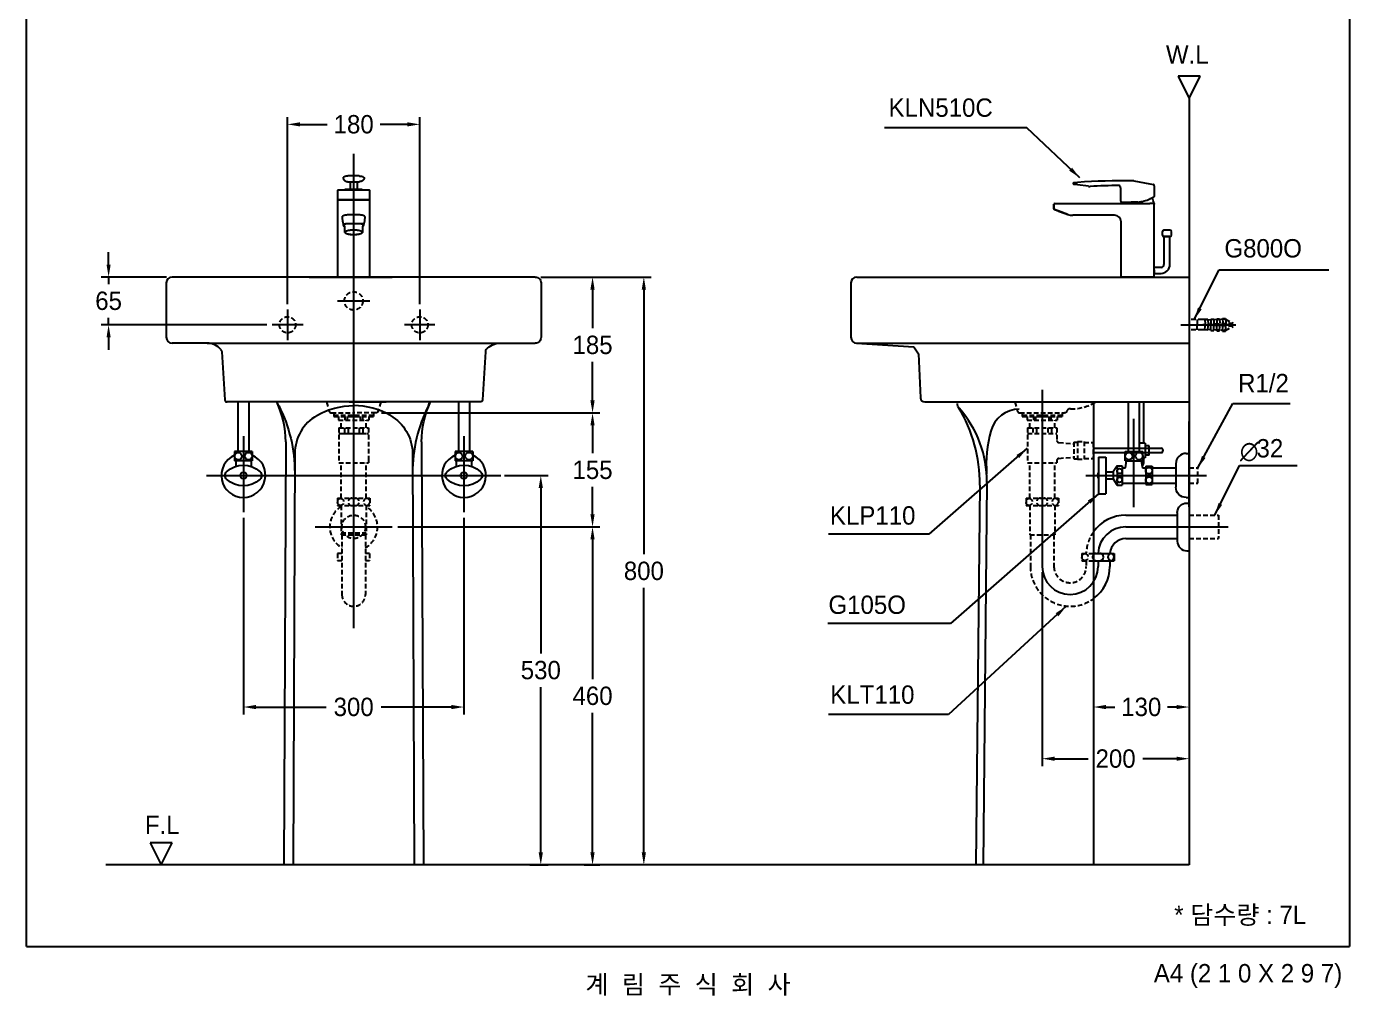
# Model space of a CAD drawing. Header units: millimetres. Extents: x 0 to 5737, y -67 to 2530.
# Drawn here: x 1937 to 3737, y -67 to 1252 of the extents above; entities that cross this region are included whole.
import ezdxf
from ezdxf.enums import TextEntityAlignment as Align
from ezdxf.lldxf.tags import DXFTag

# ---------------------------------------------------------------- set-up
doc = ezdxf.new("R2010")
doc.units = ezdxf.units.MM
doc.linetypes.add('DASHED2', pattern=[9.525, 6.35, -3.175])
for name, color, linetype in [('TEXT', 7, 'Continuous'), ('내부선 및 부속', 4, 'Continuous'), ('도각라인', 7, 'Continuous'), ('외형선', 3, 'Continuous'), ('점선', 6, 'DASHED2'), ('중심선', 1, 'DASHED'), ('치수선', 7, 'Continuous')]:
    doc.layers.add(name, color=color, linetype=linetype)
doc.styles.add('____', font='')
doc.styles.add('타이틀', font='H2GTRM.TTF', dxfattribs={"height": 25})
doc.styles.get('____').set_extended_font_data('굴림')
tags = doc.linetypes.add('DASHDOT', pattern=[70, 31, -13, 13, -13]).pattern_tags.tags
tags[10:11] = [DXFTag(74, 4), DXFTag(75, 0), DXFTag(340, '0'), DXFTag(46, 0.0), DXFTag(50, 0.0), DXFTag(44, 0.0), DXFTag(45, 0.0)]
tags[8:9] = [DXFTag(74, 4), DXFTag(75, 0), DXFTag(340, '0'), DXFTag(46, 0.0), DXFTag(50, 0.0), DXFTag(44, 0.0), DXFTag(45, 0.0)]
tags[6:7] = [DXFTag(74, 4), DXFTag(75, 0), DXFTag(340, '0'), DXFTag(46, 0.0), DXFTag(50, 0.0), DXFTag(44, 0.0), DXFTag(45, 0.0)]
tags[4:5] = [DXFTag(74, 4), DXFTag(75, 0), DXFTag(340, '0'), DXFTag(46, 0.0), DXFTag(50, 0.0), DXFTag(44, 0.0), DXFTag(45, 0.0)]
tags = doc.linetypes.add('DASHED', pattern=[25.72, 12.86, -12.86]).pattern_tags.tags
tags[6:7] = [DXFTag(74, 4), DXFTag(75, 0), DXFTag(340, '0'), DXFTag(46, 0.0), DXFTag(50, 0.0), DXFTag(44, 0.0), DXFTag(45, 0.0)]
tags[4:5] = [DXFTag(74, 4), DXFTag(75, 0), DXFTag(340, '0'), DXFTag(46, 0.0), DXFTag(50, 0.0), DXFTag(44, 0.0), DXFTag(45, 0.0)]
doc.dimstyles.new('MSADIM', dxfattribs={"dimtxt": 33, "dimasz": 17, "dimexe": 10, "dimexo": 7.5, "dimgap": 10, "dimtad": 0, "dimtih": 1, "dimtoh": 1, "dimdec": 0, "dimzin": 1, "dimdsep": 46, "dimtxsty": '____', "dimcen": 11.25, "dimadec": 0, "dimazin": 0, "dimtfac": 1, "dimtdec": 0, "dimtix": 1, "dimtmove": 0, "dimatfit": 3, "dimfxl": 0, "dimtolj": 1, "dimtzin": 1, "dimarcsym": 0})

# ---------------------------------------------------------------- blocks, each defined once
blk = doc.blocks.new('*D21')
at = {"layer": '치수선', "color": 0, "linetype": 'Continuous', "lineweight": -2}
for p, q in [((2292.5, 874), (2292.5, 1128.5)), ((2309.5, 1118.5), (2346.5, 1118.5)), ((2455.5, 1118.5), (2418.4, 1118.5)), ((2472.5, 874), (2472.5, 1128.5))]:
    blk.add_line(p, q, dxfattribs=at)
at = {"layer": '치수선', "color": 0, "linetype": 'Continuous'}
for points in [[(2309.5, 1121.4), (2309.5, 1115.7), (2292.5, 1118.5)], [(2455.5, 1121.4), (2455.5, 1115.7), (2472.5, 1118.5)]]:
    blk.add_solid(points, dxfattribs=at)
at = {"layer": '치수선', "color": 0, "linetype": 'Continuous', "insert": (2382.5, 1118.5), "char_height": 25, "attachment_point": 5, "style": '____'}
blk.add_mtext('\\A1;180', dxfattribs=at)
blk = doc.blocks.new('*D22')
at = {"layer": '치수선', "color": 0, "linetype": 'Continuous', "lineweight": -2}
for p, q in [((2049.1, 927.8), (2049.1, 944.8)), ((2128, 910.8), (2039.1, 910.8)), ((2049.1, 910.8), (2049.1, 901.1)), ((2049.1, 845.8), (2049.1, 855.4)), ((2264.3, 845.8), (2039.1, 845.8)), ((2049.1, 828.8), (2049.1, 811.8))]:
    blk.add_line(p, q, dxfattribs=at)
at = {"layer": '치수선', "color": 0, "linetype": 'Continuous'}
for points in [[(2046.3, 927.8), (2051.9, 927.8), (2049.1, 910.8)], [(2046.3, 828.8), (2051.9, 828.8), (2049.1, 845.8)]]:
    blk.add_solid(points, dxfattribs=at)
at = {"layer": '치수선', "color": 0, "linetype": 'Continuous', "insert": (2049.1, 878.3), "char_height": 25, "attachment_point": 5, "style": '____'}
blk.add_mtext('\\A1;65', dxfattribs=at)
blk = doc.blocks.new('*D23')
at = {"layer": '치수선', "color": 0, "linetype": 'Continuous', "lineweight": -2}
for p, q in [((2637, 910.8), (2717.5, 910.8)), ((2707.5, 893.8), (2707.5, 841.1)), ((2707.5, 742.8), (2707.5, 795.4)), ((2420.2, 725.8), (2717.5, 725.8))]:
    blk.add_line(p, q, dxfattribs=at)
at = {"layer": '치수선', "color": 0, "linetype": 'Continuous'}
for points in [[(2704.6, 893.8), (2710.3, 893.8), (2707.5, 910.8)], [(2704.6, 742.8), (2710.3, 742.8), (2707.5, 725.8)]]:
    blk.add_solid(points, dxfattribs=at)
at = {"layer": '치수선', "color": 0, "linetype": 'Continuous', "insert": (2707.5, 818.3), "char_height": 25, "attachment_point": 5, "style": '____'}
blk.add_mtext('\\A1;185', dxfattribs=at)
blk = doc.blocks.new('*D24')
at = {"layer": '치수선', "color": 0, "linetype": 'Continuous', "lineweight": -2}
for p, q in [((2420.2, 725.8), (2717.5, 725.8)), ((2707.5, 708.8), (2707.5, 671.1)), ((2707.5, 587.8), (2707.5, 625.4)), ((2442.5, 570.8), (2717.5, 570.8))]:
    blk.add_line(p, q, dxfattribs=at)
at = {"layer": '치수선', "color": 0, "linetype": 'Continuous'}
for points in [[(2704.6, 708.8), (2710.3, 708.8), (2707.5, 725.8)], [(2704.6, 587.8), (2710.3, 587.8), (2707.5, 570.8)]]:
    blk.add_solid(points, dxfattribs=at)
at = {"layer": '치수선', "color": 0, "linetype": 'Continuous', "insert": (2707.5, 648.3), "char_height": 25, "attachment_point": 5, "style": '____'}
blk.add_mtext('\\A1;155', dxfattribs=at)
blk = doc.blocks.new('*D25')
at = {"layer": '치수선', "color": 0, "linetype": 'Continuous', "lineweight": -2}
for p, q in [((2442.5, 570.8), (2717.5, 570.8)), ((2707.5, 553.8), (2707.5, 363.6)), ((2707.5, 127.8), (2707.5, 317.9)), ((2696.1, 110.8), (2717.5, 110.8))]:
    blk.add_line(p, q, dxfattribs=at)
at = {"layer": '치수선', "color": 0, "linetype": 'Continuous'}
for points in [[(2704.6, 553.8), (2710.3, 553.8), (2707.5, 570.8)], [(2704.6, 127.8), (2710.3, 127.8), (2707.5, 110.8)]]:
    blk.add_solid(points, dxfattribs=at)
at = {"layer": '치수선', "color": 0, "linetype": 'Continuous', "insert": (2707.5, 340.8), "char_height": 25, "attachment_point": 5, "style": '____'}
blk.add_mtext('\\A1;460', dxfattribs=at)
blk = doc.blocks.new('*D26')
at = {"layer": '치수선', "color": 0, "linetype": 'Continuous', "lineweight": -2}
for p, q in [((2587.7, 640.8), (2647.1, 640.8)), ((2637.1, 623.8), (2637.1, 398.6)), ((2637.1, 127.8), (2637.1, 352.9)), ((2622.3, 110.8), (2647.1, 110.8))]:
    blk.add_line(p, q, dxfattribs=at)
at = {"layer": '치수선', "color": 0, "linetype": 'Continuous'}
for points in [[(2634.2, 623.8), (2639.9, 623.8), (2637.1, 640.8)], [(2634.2, 127.8), (2639.9, 127.8), (2637.1, 110.8)]]:
    blk.add_solid(points, dxfattribs=at)
at = {"layer": '치수선', "color": 0, "linetype": 'Continuous', "insert": (2637.1, 375.8), "char_height": 25, "attachment_point": 5, "style": '____'}
blk.add_mtext('\\A1;530', dxfattribs=at)
blk = doc.blocks.new('*D27')
at = {"layer": '치수선', "color": 0, "linetype": 'Continuous', "lineweight": -2}
for p, q in [((2637, 910.8), (2787.3, 910.8)), ((2777.3, 893.8), (2777.3, 533.6)), ((2777.3, 127.8), (2777.3, 487.9)), ((2774.6, 110.8), (2767.3, 110.8))]:
    blk.add_line(p, q, dxfattribs=at)
at = {"layer": '치수선', "color": 0, "linetype": 'Continuous'}
for points in [[(2774.4, 893.8), (2780.1, 893.8), (2777.3, 910.8)], [(2774.4, 127.8), (2780.1, 127.8), (2777.3, 110.8)]]:
    blk.add_solid(points, dxfattribs=at)
at = {"layer": '치수선', "color": 0, "linetype": 'Continuous', "insert": (2777.3, 510.8), "char_height": 25, "attachment_point": 5, "style": '____'}
blk.add_mtext('\\A1;800', dxfattribs=at)
blk = doc.blocks.new('*D28')
at = {"layer": '치수선', "color": 0, "linetype": 'Continuous', "lineweight": -2}
for p, q in [((3319.2, 509.3), (3319.2, 245.4)), ((3519, 277.6), (3519, 245.4)), ((3336.2, 255.4), (3381.8, 255.4)), ((3502, 255.4), (3456.3, 255.4))]:
    blk.add_line(p, q, dxfattribs=at)
at = {"layer": '치수선', "color": 0, "linetype": 'Continuous'}
for points in [[(3336.2, 258.2), (3336.2, 252.5), (3319.2, 255.4)], [(3502, 258.2), (3502, 252.5), (3519, 255.4)]]:
    blk.add_solid(points, dxfattribs=at)
at = {"layer": '치수선', "color": 0, "linetype": 'Continuous', "insert": (3419.1, 255.4), "char_height": 25, "attachment_point": 5, "style": '____'}
blk.add_mtext('\\A1;200', dxfattribs=at)
blk = doc.blocks.new('*D29')
at = {"layer": '치수선', "color": 0, "linetype": 'Continuous', "lineweight": -2}
for p, q in [((3406, 325.7), (3418, 325.7)), ((3502, 325.7), (3489.9, 325.7)), ((3389, 322.6), (3389, 315.7)), ((3519, 322.6), (3519, 315.7))]:
    blk.add_line(p, q, dxfattribs=at)
at = {"layer": '치수선', "color": 0, "linetype": 'Continuous'}
for points in [[(3406, 328.5), (3406, 322.8), (3389, 325.7)], [(3502, 328.5), (3502, 322.8), (3519, 325.7)]]:
    blk.add_solid(points, dxfattribs=at)
at = {"layer": '치수선', "color": 0, "linetype": 'Continuous', "insert": (3454, 325.7), "char_height": 25, "attachment_point": 5, "style": '____'}
blk.add_mtext('\\A1;130', dxfattribs=at)
blk = doc.blocks.new('*D30')
at = {"layer": '치수선', "color": 0, "linetype": 'Continuous', "lineweight": -2}
for p, q in [((2232.5, 583.3), (2232.5, 315.7)), ((2532.5, 583.3), (2532.5, 315.7)), ((2249.5, 325.7), (2345.2, 325.7)), ((2515.5, 325.7), (2419.8, 325.7))]:
    blk.add_line(p, q, dxfattribs=at)
at = {"layer": '치수선', "color": 0, "linetype": 'Continuous'}
for points in [[(2249.5, 328.5), (2249.5, 322.8), (2232.5, 325.7)], [(2515.5, 328.5), (2515.5, 322.8), (2532.5, 325.7)]]:
    blk.add_solid(points, dxfattribs=at)
at = {"layer": '치수선', "color": 0, "linetype": 'Continuous', "insert": (2382.5, 325.7), "char_height": 25, "attachment_point": 5, "style": '____'}
blk.add_mtext('\\A1;300', dxfattribs=at)

msp = doc.modelspace()

# ---------------------------------------------------------------- linework, layer by layer
at = {"layer": '내부선 및 부속', "linetype": 'Continuous'}
for p, q in [((2390.1, 1048.3), (2374.8, 1048.3)), ((2360.5, 1028.3), (2360.5, 1016.3)), ((2404, 1028.8), (2361, 1028.8)), ((2394.2, 1029.7), (2370.7, 1029.7)), ((2370.7, 1029.7), (2370.7, 1028.8)), ((2375, 1040.5), (2390.1, 1040.5)), ((2377.6, 1040.5), (2377.6, 1029.7)), ((2387.4, 1040.5), (2387.4, 1029.7)), ((2394.2, 1028.8), (2394.2, 1029.7)), ((2404.5, 1016.3), (2404.5, 1028.3)), ((3361.5, 1037.9), (3361.5, 1038.1)), ((3361.5, 1038.1), (3361.5, 1037.9)), ((3367.3, 1036.3), (3362.3, 1036.9)), ((3382.4, 1034.2), (3367.3, 1036.3)), ((3426, 1013.8), (3426, 1032.3)), ((3443.9, 1041.6), (3465.6, 1037.8)), ((3465.6, 1037.8), (3470.6, 1036.9)), ((3471.5, 1035.9), (3471.5, 1035.8)), ((3471.5, 1034.8), (3471.5, 1035.8)), ((3471.5, 1034.8), (3471.5, 1020.3)), ((2360.5, 1015.3), (2360.5, 910.8)), ((2404, 1015.8), (2361, 1015.8)), ((2361, 1015.8), (2404, 1015.8)), ((2404.5, 910.8), (2404.5, 1015.3)), ((3335.2, 1003.5), (3335.2, 1009.8)), ((3335.2, 1009.8), (3335.2, 1003.5)), ((3336.2, 1010.8), (3341.2, 1010.8)), ((3341.2, 1010.8), (3465.5, 1010.8)), ((3427, 1012.8), (3440.4, 1012.8)), ((3427.5, 1012.8), (3431.9, 1012.8)), ((3442.4, 1012.8), (3440.4, 1012.8)), ((3449.5, 1012.8), (3442.4, 1012.8)), ((3470.5, 1010.8), (3465.5, 1010.8)), ((3470.5, 1010.8), (3471.5, 1010.8)), ((3471.5, 1010.8), (3471.5, 1009.8)), ((3471.5, 910.8), (3471.5, 1009.8)), ((2374.2, 995.2), (2374.2, 995.2)), ((2390.8, 995.2), (2374.2, 995.2)), ((2390.8, 995.2), (2390.8, 995.2)), ((3340.9, 1000.7), (3335.9, 1002.5)), ((3335.9, 1002.5), (3340.9, 1000.7)), ((3340.9, 1000.7), (3353.9, 996)), ((3353.9, 996), (3340.9, 1000.7)), ((3341.5, 1000.5), (3349, 997.7)), ((3349, 997.7), (3341.5, 1000.5)), ((3417.5, 994.8), (3360.7, 994.8)), ((2370, 979.9), (2370, 972.6)), ((2395, 972.6), (2395, 979.9)), ((3426.5, 910.8), (3426.5, 985.8)), ((3482.9, 967.7), (3482.9, 972.8)), ((3484.9, 974.8), (3493, 974.8)), ((3494.9, 972.8), (3494.9, 967.7)), ((3488.9, 965.8), (3484.8, 965.8)), ((3484.9, 965.8), (3484.9, 927.8)), ((3484.9, 965.8), (3492.9, 965.8)), ((3491.2, 965.8), (3486.5, 965.8)), ((3492.9, 965.8), (3488.9, 965.8)), ((3493, 965.8), (3488.9, 965.8)), ((3492.9, 927.8), (3492.9, 965.8)), ((3471.5, 942.8), (3471.5, 947.8)), ((3471.5, 920.8), (3471.5, 942.8)), ((3480.9, 923.8), (3471.5, 923.8)), ((3471.5, 920.8), (3471.5, 915.8)), ((3471.5, 910.8), (3426.5, 910.8)), ((3460.9, 910.8), (3463.9, 910.8)), ((3460.9, 910.8), (3466.9, 910.8)), ((3471.5, 915.8), (3480.9, 915.8)), ((2183.1, 820.8), (2581.8, 820.8)), ((3067, 820.8), (3519, 820.8)), ((2225, 740.8), (2225, 673.5)), ((2240, 740.8), (2240, 673.5)), ((2525, 740.8), (2525, 673.5)), ((2540, 740.8), (2540, 673.5)), ((3436.5, 673.5), (3436.5, 740.8)), ((3451.5, 673.5), (3451.5, 740.8)), ((3457.2, 740.8), (3457.2, 684.8)), ((3459.2, 684.8), (3451.5, 684.8)), ((3459.2, 684.8), (3459.2, 664.8)), ((2220.5, 673.5), (2220.5, 660.5)), ((2244.5, 673.5), (2220.5, 673.5)), ((2244.5, 673.5), (2244.5, 660.5)), ((2302.5, 673.1), (2300, 110.8)), ((2462.5, 670.7), (2465, 110.8)), ((2520.5, 673.5), (2520.5, 660.5)), ((2544.5, 673.5), (2520.5, 673.5)), ((2544.5, 673.5), (2544.5, 660.5)), ((3389, 677.8), (3480.7, 677.8)), ((3389, 671.8), (3480.7, 671.8)), ((3432, 673.5), (3456, 673.5)), ((3432, 660.5), (3432, 673.5)), ((3456, 660.5), (3456, 673.5)), ((3464.7, 681.3), (3459.2, 681.3)), ((3464.7, 668.3), (3459.2, 668.3)), ((3464.7, 668.3), (3464.7, 681.3)), ((3515, 670.8), (3519, 670.8)), ((2244.5, 660.5), (2220.5, 660.5)), ((2222, 660.5), (2222, 653.1)), ((2243, 660.5), (2243, 653.1)), ((2544.5, 660.5), (2520.5, 660.5)), ((2522, 660.5), (2522, 653.1)), ((2543, 660.5), (2543, 653.1)), ((3396, 665.8), (3396, 615.8)), ((3396, 665.8), (3406, 665.8)), ((3406, 665.8), (3406, 615.8)), ((3421, 653.8), (3416, 645.5)), ((3421, 653.8), (3428, 653.8)), ((3421, 653.8), (3421, 627.8)), ((3428, 653.8), (3428, 627.8)), ((3428, 651), (3432.5, 651)), ((3432, 660.5), (3456, 660.5)), ((3432.5, 651), (3434, 660.5)), ((3454, 660.5), (3455.5, 651)), ((3455.5, 651), (3460, 651)), ((3459.2, 664.8), (3456, 664.8)), ((3457.2, 664.8), (3457.2, 657.1)), ((3460, 653.3), (3460, 628.3)), ((3460, 653.3), (3469, 653.3)), ((3469, 653.3), (3469, 628.3)), ((3469, 651), (3501, 651)), ((3501, 656.8), (3501, 624.8)), ((3243.9, 631.3), (3239, 110.8)), ((3406, 645.5), (3416, 645.5)), ((3406, 636), (3416, 636)), ((3416, 645.5), (3416, 636)), ((3416, 636), (3421, 627.8)), ((3428, 630.5), (3460, 630.5)), ((3469, 630.5), (3501, 630.5)), ((3396, 615.8), (3406, 615.8)), ((3421, 627.8), (3428, 627.8)), ((3460, 628.3), (3469, 628.3)), ((3519, 623.3), (3519, 558.3)), ((3515, 610.8), (3519, 610.8)), ((3516, 603.3), (3519, 603.3)), ((3433.1, 586.8), (3503, 586.8)), ((3503, 590.3), (3503, 554.8)), ((3433.1, 554.8), (3503, 554.8)), ((3503, 554.8), (3503, 551.3)), ((3389, 534.8), (3417.2, 534.8)), ((3389, 524.8), (3417.2, 524.8)), ((3411.2, 524.8), (3411.2, 516.8)), ((3417.2, 534.8), (3417.2, 524.8)), ((3516, 538.3), (3519, 538.3))]:
    msp.add_line(p, q, dxfattribs=at)
at = {"layer": '내부선 및 부속', "linetype": 'Continuous', "flags": 128}
for points in [[(2280.5, 735.9, -0.043517), (2278.6, 740.8)], [(2280.5, 735.9, -0.119459), (2302.3, 644.3)], [(2332.4, 722.3, -0.131732), (2382.5, 735.8)], [(2432.5, 722.3, -0.266675), (2462.5, 670.7)], [(2209.7, 645.9, -0.388889), (2255.2, 645.9)], [(2509.7, 645.9, -0.388889), (2555.2, 645.9)], [(2209.7, 635.6, -0.44), (2209.7, 645.9)], [(2255.2, 635.6, -0.388889), (2209.7, 635.6)], [(2255.2, 645.9, -0.44), (2255.2, 635.6)], [(2509.7, 635.6, -0.44), (2509.7, 645.9)], [(2555.2, 635.6, -0.388889), (2509.7, 635.6)], [(2555.2, 645.9, -0.44), (2555.2, 635.6)], [(3515, 610.8, -0.414214), (3501, 624.8)], [(3503, 590.3, -0.414214), (3516, 603.3)]]:
    msp.add_lwpolyline(points, format="xyb", dxfattribs=at)
at = {"layer": '내부선 및 부속', "linetype": 'Continuous'}
for centre, radius in [((2225.5, 666.9), 5), ((2239.4, 667.2), 5), ((2525.5, 666.9), 5), ((2539.4, 667.2), 5), ((3437, 666.9), 5), ((3451, 667.2), 5), ((3424.5, 646.8), 3.5), ((3464.5, 647.3), 4.5), ((2232.5, 640.8), 4.5), ((2532.5, 640.8), 4.5), ((3424.5, 634.8), 3.5), ((3464.5, 634.3), 4.5)]:
    msp.add_circle(centre, radius, dxfattribs=at)
for centre, radius, start, end in [((2361, 1028.3), 0.5, 90, 180), ((2404, 1028.3), 0.5, 0, 90), ((3362.5, 1037.9), 1, 202.1993, 262.1993), ((3362.5, 1037.9), 1, 202.1993, 262.1993), ((3362.5, 1037.9), 1, 202.1993, 262.1993), ((3362.5, 1037.9), 1, 202.1993, 262.1993), ((3435.2, 41.8), 1000, 89.5936, 93.8863), ((3383.8, 1044.1), 10, 262.1993, 272.9349), ((3435.2, 41.8), 993.6, 90.6538, 92.9349), ((3422.6, 1032.2), 3.34, 2.007, 69.3544), ((3442.2, 1031.8), 10, 80, 89.5936), ((2361, 1016.3), 0.5, 180, 270), ((2361, 1015.3), 0.5, 90, 180), ((2404, 1016.3), 0.5, 270, 0), ((2404, 1015.3), 0.5, 0, 90), ((3336.2, 1009.8), 1, 90, 180), ((3336.2, 1009.8), 1, 90, 180), ((3427, 1013.8), 1, 180, 270), ((3458.6, 1005.7), 27.6, 165.1842, 169.4357), ((3443.9, 1068.3), 55.8, 275.72, 293.156), ((3444.3, 1005.7), 27.6, 10.5643, 27.3016), ((3360.7, 1014.8), 20, 250, 270), ((3360.7, 1014.8), 20, 250, 270), ((3417.5, 985.8), 9, 0, 90), ((3484.9, 972.8), 2, 90, 180), ((3493, 972.8), 1.92, 0, 90), ((3484.8, 967.7), 1.92, 180, 270), ((3493, 967.7), 1.92, 270, 0), ((3480.9, 927.8), 4, 270, 0), ((3480.9, 927.8), 12, 270, 0), ((2457.6, 749.5), 30, 333.0059, 342.9729), ((3359.8, 791.5), 60, 299.1202, 302.2112), ((2362.4, 670.4), 60, 120.0179, 179.7452), ((2382.5, 635.8), 100, 59.9821, 90), ((2662.6, 645.1), 200, 153.0059, 180.2548), ((3094, 632.8), 150, 359.4502, 41.4096), ((3288, 690.9), 40, 90, 165.0557), ((3423.2, 654.8), 180, 165.0557, 183.8254), ((2232.5, 640.8), 30, 113.5781, 66.4218), ((2532.5, 640.8), 30, 113.5781, 66.4218), ((3480.7, 674.8), 3, 270, 90), ((3515, 656.8), 14, 90, 180), ((3454.2, 657.1), 3, 285.5095, 0), ((3402.4, 640.8), 7.84, 144.9654, 215.0346), ((3433.1, 532.8), 54, 90, 144.7625), ((3433.1, 532.8), 22, 90, 174.7841), ((3516, 551.3), 13, 180, 270), ((3392.7, 529.8), 5, 90, 137.6728), ((3392.7, 529.8), 5, 222.3272, 270), ((3397.7, 529.8), 5, 270, 90), ((3413.7, 529.8), 5, 98.6269, 261.3731), ((3412.2, 529.8), 5, 278.6269, 81.3731), ((3357.2, 516.8), 54, 306.0827, 0)]:
    msp.add_arc(centre, radius, start, end, dxfattribs=at)
for points, knots in [([(2374.2, 1048.2), (2374, 1048.2), (2373.4, 1048.2), (2372.4, 1048.1), (2371.2, 1047.8), (2370.3, 1047.5), (2369.5, 1047.1), (2368.8, 1046.7), (2368.4, 1046.2), (2368.3, 1045.9), (2368.3, 1045.8)], [0, 0, 0, 0, 0.076422, 0.304288, 0.433188, 0.56244, 0.685546, 0.798913, 0.902815, 1, 1, 1, 1]), ([(2390.9, 1048.2), (2391, 1048.2), (2391.7, 1048.2), (2392.7, 1048.1), (2393.9, 1047.8), (2394.8, 1047.5), (2395.6, 1047.1), (2396.3, 1046.7), (2396.7, 1046.2), (2396.8, 1045.9), (2396.8, 1045.8)], [0, 0, 0, 0, 0.076422, 0.304288, 0.433188, 0.56244, 0.685546, 0.798913, 0.902815, 1, 1, 1, 1]), ([(3362.4, 1039.1), (3362.2, 1039.1), (3362, 1039.1), (3361.8, 1038.9), (3361.6, 1038.7), (3361.5, 1038.5), (3361.5, 1038.2), (3361.5, 1038.1)], [0, 0, 0, 0, 0.285714, 0.428571, 0.571429, 0.785714, 1, 1, 1, 1]), ([(3362.4, 1039.1), (3362.4, 1039.1), (3362.5, 1039.1), (3362.8, 1039.2), (3363.1, 1039.2), (3363.6, 1039.2), (3364.2, 1039.3), (3365.2, 1039.3), (3366.3, 1039.4), (3367, 1039.5), (3367.4, 1039.5)], [0, 0, 0, 0, 0.142857, 0.285714, 0.357143, 0.428571, 0.571429, 0.714286, 0.857143, 1, 1, 1, 1]), ([(3470.8, 1019.4), (3470.8, 1019.4), (3470.7, 1019.3), (3470.5, 1019.2), (3470.1, 1019), (3469.8, 1018.8), (3469.4, 1018.6), (3469, 1018.4), (3468.5, 1018.2), (3467.8, 1017.9), (3467.2, 1017.6), (3466.6, 1017.3), (3466.4, 1017.2), (3466.3, 1017.2)], [0, 0, 0, 0, 0.022972, 0.19686, 0.283804, 0.370748, 0.457692, 0.5229, 0.63158, 0.718524, 0.892412, 0.935884, 1, 1, 1, 1]), ([(3470.4, 1019.2), (3470.4, 1019.2), (3470.4, 1019.2), (3470.4, 1019.2), (3470.3, 1019.1), (3470.2, 1019.1), (3470.2, 1019.1), (3470.1, 1019), (3470.1, 1019), (3470, 1019), (3470, 1018.9), (3469.9, 1018.9), (3469.9, 1018.9), (3469.8, 1018.9), (3469.8, 1018.8), (3469.7, 1018.8), (3469.6, 1018.7), (3469.4, 1018.7), (3469.4, 1018.6), (3469.2, 1018.5), (3469.1, 1018.5), (3468.9, 1018.4), (3468.9, 1018.4), (3468.9, 1018.4), (3468.8, 1018.4), (3468.8, 1018.4)], [0, 0, 0, 0, 0.147203, 0.147203, 0.295653, 0.295653, 0.37051, 0.37051, 0.483564, 0.483564, 0.521467, 0.521467, 0.597561, 0.597561, 0.635788, 0.635788, 0.751471, 0.751471, 0.829397, 0.829397, 0.947331, 0.947331, 0.986892, 0.986892, 1, 1, 1, 1]), ([(3471.3, 1020.3), (3471.3, 1020.2), (3471.3, 1020), (3471.2, 1019.8), (3471, 1019.6), (3470.9, 1019.5), (3470.8, 1019.4)], [0, 0, 0, 0, 0.250001, 0.499999, 0.749998, 1, 1, 1, 1]), ([(3471.3, 1020.3), (3471.3, 1020.3), (3471.4, 1020.3), (3471.5, 1020.3), (3471.5, 1020.3)], [0, 0, 0, 0, 0.15708, 1, 1, 1, 1]), ([(3335.2, 1003.5), (3335.2, 1003.4), (3335.2, 1003.2), (3335.3, 1003), (3335.4, 1002.8), (3335.6, 1002.6), (3335.8, 1002.6), (3335.9, 1002.5)], [0, 0, 0, 0, 0.214286, 0.428571, 0.571429, 0.714286, 1, 1, 1, 1]), ([(2368.7, 981.6), (2368.6, 981.9), (2368.7, 982.3), (2369.7, 982.9), (2370.4, 983.2), (2371.5, 983.3)], [0, 0, 0, 0, 0.5, 0.5, 1, 1, 1, 1]), ([(2369.9, 979.1), (2369.9, 979.2), (2369.8, 979.3), (2369.3, 980.1), (2369, 980.9), (2368.7, 981.6)], [0, 0, 0, 0, 0.104089, 0.104089, 1, 1, 1, 1]), ([(2371.8, 983), (2370.7, 982.8), (2370, 982.5), (2369.2, 981.9), (2369.1, 981.6), (2369.2, 981.3)], [0, 0, 0, 0, 0.5, 0.5, 1, 1, 1, 1]), ([(2370, 972.6), (2370, 972.4), (2370, 972.1), (2370.2, 971.6), (2370.6, 971.2), (2371.1, 970.7), (2371.8, 970.3), (2372.6, 970), (2373.6, 969.7), (2374.7, 969.4), (2375.9, 969.1), (2377.2, 968.9), (2378.6, 968.8), (2380, 968.7), (2381.3, 968.6), (2382.1, 968.6), (2382.5, 968.6)], [0, 0, 0, 0, 0.047387, 0.103431, 0.162856, 0.230857, 0.309647, 0.393458, 0.475375, 0.555441, 0.634323, 0.712475, 0.790172, 0.867585, 0.944831, 1, 1, 1, 1]), ([(2371.5, 983.3), (2372.3, 983.5), (2373.2, 983.5), (2375, 983.6), (2376, 983.6), (2378.7, 983.6), (2380.6, 983.6), (2384.3, 983.6), (2386.2, 983.6), (2388.9, 983.6), (2389.9, 983.6), (2391.7, 983.5), (2392.6, 983.5), (2393.4, 983.3)], [0, 0, 0, 0, 0.124994, 0.124994, 0.249994, 0.249994, 0.499996, 0.499996, 0.749998, 0.749998, 0.874999, 0.874999, 1, 1, 1, 1]), ([(2393.2, 983), (2392.4, 983.2), (2391.5, 983.2), (2389.7, 983.3), (2388.8, 983.3), (2386.1, 983.3), (2384.3, 983.3), (2380.6, 983.3), (2378.8, 983.3), (2376.1, 983.3), (2375.2, 983.3), (2373.4, 983.2), (2372.5, 983.2), (2371.8, 983)], [0, 0, 0, 0, 0.125, 0.125, 0.25, 0.25, 0.5, 0.5, 0.75, 0.75, 0.875, 0.875, 1, 1, 1, 1]), ([(2382.5, 968.6), (2382.7, 968.6), (2383.4, 968.6), (2384.7, 968.7), (2386.1, 968.8), (2387.4, 968.9), (2388.7, 969.1), (2389.9, 969.3), (2391, 969.6), (2392, 969.9), (2392.9, 970.2), (2393.7, 970.6), (2394.2, 971.1), (2394.6, 971.5), (2394.9, 972), (2395, 972.4), (2395, 972.6), (2394.9, 972.7)], [0, 0, 0, 0, 0.040116, 0.116433, 0.192833, 0.269355, 0.346087, 0.423152, 0.500729, 0.579106, 0.658755, 0.740441, 0.816305, 0.880359, 0.936818, 0.990287, 1, 1, 1, 1]), ([(2393.2, 983), (2394.2, 982.8), (2394.9, 982.5), (2395.7, 981.9), (2395.9, 981.6), (2395.7, 981.3)], [0, 0, 0, 0, 0.5, 0.5, 1, 1, 1, 1]), ([(2395, 979.1), (2395, 979.2), (2395.1, 979.3), (2395.6, 980.1), (2395.9, 980.9), (2396.2, 981.6)], [0, 0, 0, 0, 0.110365, 0.110365, 1, 1, 1, 1])]:
    msp.add_open_spline(points, degree=3, knots=knots, dxfattribs=at)
for points, weights in [([(2368.3, 1045.8), (2368.3, 1040.5), (2375, 1040.5)], [1, 0.707106769085, 1]), ([(2396.8, 1045.8), (2396.8, 1040.5), (2390.1, 1040.5)], [1, 0.707106769085, 1]), ([(2374.2, 995.2), (2366.9, 995.2), (2366.9, 992.5)], [1, 0.707106769085, 1]), ([(2366.9, 992.5), (2366.9, 986.3), (2368.7, 981.6)], [1, 0.864599227905, 0.854386508465]), ([(2398, 992.5), (2398, 995.2), (2390.8, 995.2)], [1, 0.707106769085, 1]), ([(2396.2, 981.6), (2398, 986.3), (2398, 992.5)], [0.854386508465, 0.864599227905, 1])]:
    msp.add_rational_spline(points, weights, degree=2, dxfattribs=at)
for points, degree in [([(2374.8, 1048.3), (2374.7, 1048.3), (2374.6, 1048.3), (2374.5, 1048.3), (2374.3, 1048.2), (2374.2, 1048.2)], 5), ([(2390.1, 1048.3), (2390.2, 1048.3), (2390.4, 1048.3), (2390.6, 1048.3), (2390.7, 1048.2), (2390.9, 1048.2)], 5), ([(2375, 1040.5), (2375, 1040.5), (2375, 1040.5), (2375, 1040.5), (2375, 1040.5), (2375, 1040.5)], 5), ([(2390.1, 1040.5), (2390.1, 1040.5), (2390.1, 1040.5), (2390.1, 1040.5), (2390.1, 1040.5), (2390.1, 1040.5)], 5), ([(3362.4, 1039.1), (3361.9, 1039.1), (3361.5, 1038.6), (3361.5, 1038.1)], 3), ([(3361.5, 1037.9), (3361.5, 1037.5), (3361.8, 1037), (3362.3, 1036.9)], 3), ([(3362.1, 1039.1), (3362.1, 1039.1), (3362.2, 1039.1), (3362.2, 1039.1)], 3), ([(3465.6, 1037.8), (3465.6, 1037.8), (3465.6, 1037.8), (3465.6, 1037.8)], 3), ([(3471.5, 1035.9), (3471.5, 1036.4), (3471.1, 1036.8), (3470.6, 1036.9)], 3), ([(3466.3, 1017.2), (3466.1, 1017.1), (3465.8, 1017)], 2), ([(3465.8, 1017), (3465.8, 1017), (3465.8, 1017), (3465.8, 1017)], 3), ([(3335.2, 1003.5), (3335.2, 1003), (3335.5, 1002.7), (3335.9, 1002.5)], 3), ([(2369.2, 981.3), (2369.4, 980.7), (2369.7, 980.2), (2369.9, 979.6)], 3), ([(2396.2, 981.6), (2396.5, 982.3), (2395.6, 983), (2393.4, 983.3)], 3), ([(2395, 979.6), (2395.3, 980.2), (2395.5, 980.7), (2395.7, 981.3)], 3)]:
    msp.add_open_spline(points, degree=degree, dxfattribs=at)
for points in [[(2382.5, 974.6), (2371, 974.6), (2371, 971.7), (2371, 968.7), (2382.5, 968.7)], [(2382.5, 968.7), (2394, 968.7), (2394, 971.7), (2394, 974.6), (2382.5, 974.6)]]:
    msp.add_rational_spline(points, [1, 0.707106769085, 1, 0.707106769085, 1], degree=2, knots=[0, 0, 0, 0.5, 0.5, 1, 1, 1], dxfattribs=at)
at = {"layer": '도각라인', "color": 7}
for p, q in [((1937.4, 0), (1937.4, 2530)), ((3737.4, 2530), (3737.4, 0)), ((1937.4, 0), (3737.4, 0))]:
    msp.add_line(p, q, dxfattribs=at)
at = {"layer": '외형선', "linetype": 'Continuous'}
for p, q in [((3534, 1183.9), (3504, 1183.9)), ((3504, 1183.9), (3519, 1153.9)), ((3519, 1153.9), (3534, 1183.9)), ((3519, 1153.9), (3519, 740.8)), ((2127.5, 902.8), (2127.5, 828.8)), ((2629.5, 910.8), (2135.5, 910.8)), ((2322, 910.8), (2434.9, 910.8)), ((2406.5, 910.8), (2358.4, 910.8)), ((2637.5, 902.8), (2637.5, 828.8)), ((3059, 902.8), (3059, 828.8)), ((3067, 910.8), (3519, 910.8)), ((2183.1, 820.8), (2135.5, 820.8)), ((2581.8, 820.8), (2629.5, 820.8)), ((3066.4, 820.8), (3144.4, 815.7)), ((3144.4, 815.7), (3151, 806.5)), ((2203.2, 809.2), (2207.3, 743.6)), ((2561.7, 809.2), (2557.6, 743.6)), ((3151, 806.5), (3153.7, 746.5)), ((2554.6, 740.8), (2210.3, 740.8)), ((2376.6, 740.8), (2426.5, 740.8)), ((3159.7, 740.8), (3282.1, 740.8)), ((3282.1, 740.8), (3391.7, 740.8)), ((3389, 740.8), (3389, 110.8)), ((3391.7, 740.8), (3519, 740.8)), ((3519, 745.8), (3519, 110.8)), ((3519, 740.8), (3519, 375.8)), ((3519, 598.1), (3519, 714.4)), ((2290, 686.4), (2287.5, 110.8)), ((2475, 686.4), (2477.5, 110.8)), ((3234.4, 627.7), (3229, 110.8)), ((2135.6, 140.8), (2105.6, 140.8)), ((2105.6, 140.8), (2120.6, 110.8)), ((2120.6, 110.8), (2135.6, 140.8)), ((3519, 110.8), (2045.3, 110.8))]:
    msp.add_line(p, q, dxfattribs=at)
at = {"layer": '외형선', "linetype": 'Continuous', "flags": 128}
for points in [[(2629.5, 910.8, -0.414214), (2637.5, 902.8)], [(2637.5, 828.8, -0.414214), (2629.5, 820.8)], [(2202, 812.1, -0.164474), (2203.2, 809.2)], [(2562.9, 812.1, -0.217411), (2581.8, 820.8)], [(2475, 686.4, -0.112765), (2487.1, 740.8)], [(2557.6, 743.6, -0.396047), (2554.6, 740.8)], [(3206.5, 732, -0.182676), (3204, 738.6)]]:
    msp.add_lwpolyline(points, format="xyb", dxfattribs=at)
at = {"layer": '외형선', "linetype": 'Continuous'}
for centre, radius, start, end in [((2135.5, 902.8), 8, 90, 180), ((3067, 902.8), 8, 90, 180), ((2135.5, 828.8), 8, 180, 270), ((3067, 828.8), 8, 180, 270), ((2183.1, 795.8), 25, 40.9365, 90), ((2566.7, 808.9), 5, 139.0635, 176.4237), ((2210.3, 743.8), 3, 183.5763, 270), ((2165, 687), 125, 359.7512, 25.4862), ((3159.7, 746.8), 6, 182.6122, 270), ((3034.4, 629.8), 200, 359.4012, 31.2203)]:
    msp.add_arc(centre, radius, start, end, dxfattribs=at)
at = {"layer": '점선'}
for p, q in [((3537.6, 852.8), (3519, 852.8)), ((3530, 852.8), (3530, 845.8)), ((3544.6, 853.1), (3537.6, 852.8)), ((3578.9, 847.9), (3537.8, 845.8)), ((3568.6, 853.4), (3540.6, 851.9)), ((3540.6, 852.9), (3540.9, 845.9)), ((3544.6, 853.1), (3544.9, 846.1)), ((3548.6, 853.3), (3552.6, 853.5)), ((3548.6, 853.3), (3548.9, 846.3)), ((3552.6, 853.5), (3552.9, 846.6)), ((3556.6, 853.8), (3560.6, 854)), ((3556.6, 853.8), (3556.9, 846.8)), ((3560.6, 854), (3560.9, 847)), ((3564.6, 854.2), (3568.5, 854.4)), ((3564.6, 854.2), (3564.9, 847.2)), ((3572, 845.8), (3566.9, 847.3)), ((3568.5, 854.4), (3568.9, 847.4)), ((3568.6, 853.4), (3578.9, 847.9)), ((3537.6, 838.8), (3519, 838.8)), ((3530, 838.8), (3530, 845.8)), ((3544.6, 838.4), (3537.6, 838.8)), ((3578.9, 843.6), (3537.8, 845.8)), ((3540.6, 838.6), (3540.9, 845.6)), ((3568.6, 838.1), (3540.6, 839.6)), ((3544.6, 838.4), (3544.9, 845.4)), ((3548.6, 838.2), (3548.9, 845.2)), ((3548.6, 838.2), (3552.6, 838)), ((3552.6, 838), (3552.9, 845)), ((3556.6, 837.8), (3556.9, 844.8)), ((3556.6, 837.8), (3560.6, 837.6)), ((3560.6, 837.6), (3560.9, 844.5)), ((3564.6, 837.3), (3564.9, 844.3)), ((3564.6, 837.3), (3568.5, 837.1)), ((3572, 845.8), (3566.9, 844.2)), ((3568.5, 837.1), (3568.9, 844.1)), ((3568.6, 838.1), (3578.9, 843.6)), ((2345.6, 740.8), (2349.3, 727.9)), ((2419.4, 740.8), (2415.6, 727.9)), ((3282.1, 740.8), (3285.8, 727.9)), ((2352.2, 725.8), (2382.5, 725.8)), ((2355.5, 725.8), (2355.5, 720.8)), ((2355.5, 722.8), (2409.5, 722.8)), ((2355.5, 720.8), (2409.5, 720.8)), ((2362, 720.8), (2362, 715.8)), ((2370.5, 720.8), (2370.5, 715.8)), ((2373.5, 720.8), (2373.5, 715.8)), ((2412.7, 725.8), (2382.5, 725.8)), ((2391.5, 720.8), (2391.5, 715.8)), ((2394.5, 720.8), (2394.5, 715.8)), ((2403, 720.8), (2403, 715.8)), ((2409.5, 725.8), (2409.5, 720.8)), ((3288.7, 725.8), (3349.6, 725.8)), ((3292.2, 725.8), (3292.2, 720.8)), ((3292.2, 722.8), (3346.2, 722.8)), ((3292.2, 720.8), (3346.2, 720.8)), ((3298.7, 720.8), (3298.7, 715.8)), ((3307.2, 720.8), (3307.2, 715.8)), ((3310.2, 720.8), (3310.2, 715.8)), ((3328.2, 720.8), (3328.2, 715.8)), ((3331.2, 720.8), (3331.2, 715.8)), ((3339.7, 720.8), (3339.7, 715.8)), ((3346.2, 725.8), (3346.2, 720.8)), ((3352.3, 727.4), (3353, 728.8)), ((2362, 715.8), (2403, 715.8)), ((2362.5, 705.8), (2362.5, 657.8)), ((2362.5, 705.8), (2402.5, 705.8)), ((2365.5, 705.8), (2365.5, 715.8)), ((2370, 705.8), (2370, 697.8)), ((2375, 705.8), (2375, 697.8)), ((2390, 705.8), (2390, 697.8)), ((2395, 705.8), (2395, 697.8)), ((2399.5, 705.8), (2399.5, 715.8)), ((2402.5, 705.8), (2402.5, 661)), ((3298.7, 715.8), (3339.7, 715.8)), ((3299.2, 705.8), (3299.2, 657.8)), ((3299.2, 705.8), (3339.2, 705.8)), ((3302.2, 705.8), (3302.2, 715.8)), ((3306.7, 705.8), (3306.7, 697.8)), ((3311.7, 705.8), (3311.7, 697.8)), ((3326.7, 705.8), (3326.7, 697.8)), ((3331.7, 705.8), (3331.7, 697.8)), ((3336.2, 705.8), (3336.2, 715.8)), ((3339.2, 705.8), (3339.2, 688.5)), ((2362.5, 697.8), (2402.5, 697.8)), ((2365.5, 697.8), (2399.5, 697.8)), ((3299.2, 697.8), (3339.2, 697.8)), ((3341.9, 685.5), (3362.2, 683.8)), ((3362.2, 686.3), (3362.2, 663.3)), ((3362.2, 686.3), (3367.2, 686.3)), ((3367.2, 686.8), (3367.2, 662.8)), ((3367.2, 686.8), (3376.2, 686.8)), ((3376.2, 686.8), (3376.2, 662.8)), ((3376.2, 685.5), (3388.7, 685.5)), ((3388.7, 685.5), (3388.7, 664)), ((3389, 677.8), (3388.7, 677.8)), ((3389, 671.8), (3388.7, 671.8)), ((2362.5, 657.8), (2402.5, 657.8)), ((2365.5, 609.8), (2365.5, 657.8)), ((2399.5, 609.8), (2399.5, 657.8)), ((2402.5, 661), (2402.5, 657.8)), ((3299.2, 657.8), (3339.2, 657.8)), ((3302.2, 609.8), (3302.2, 657.8)), ((3336.2, 609.8), (3336.2, 657.8)), ((3339.2, 661), (3339.2, 657.8)), ((3341.9, 664), (3362.2, 665.8)), ((3362.2, 663.3), (3367.2, 663.3)), ((3367.2, 662.8), (3376.2, 662.8)), ((3376.2, 664), (3388.7, 664)), ((3519, 651), (3531, 651)), ((3531, 630.5), (3531, 651)), ((3519, 630.5), (3531, 630.5)), ((2360.5, 609.8), (2404.5, 609.8)), ((2360.5, 609.8), (2360.5, 599.8)), ((2360.5, 599.8), (2404.5, 599.8)), ((2365.5, 599.8), (2365.5, 559.8)), ((2399.5, 599.8), (2399.5, 559.8)), ((2404.5, 609.8), (2404.5, 599.8)), ((3297.2, 609.8), (3341.2, 609.8)), ((3297.2, 609.8), (3297.2, 599.8)), ((3297.2, 599.8), (3341.2, 599.8)), ((3302.2, 599.8), (3302.2, 559.8)), ((3336.2, 599.8), (3336.2, 559.8)), ((3341.2, 609.8), (3341.2, 599.8)), ((3519, 586.8), (3559.2, 586.8)), ((3559.2, 586.8), (3559.2, 554.8)), ((2365.5, 562.8), (2399.5, 562.8)), ((2365.5, 559.8), (2399.5, 559.8)), ((2366.5, 559.8), (2366.5, 478.8)), ((2398.5, 559.8), (2398.5, 478.8)), ((3302.2, 559.8), (3336.2, 559.8)), ((3303.2, 559.8), (3303.2, 516.8)), ((3335.2, 559.8), (3335.2, 516.8)), ((3519, 554.8), (3559.2, 554.8)), ((2360.7, 534.8), (2360.7, 524.8)), ((2366.5, 534.8), (2360.7, 534.8)), ((2366.5, 524.8), (2360.7, 524.8)), ((2404.2, 534.8), (2398.5, 534.8)), ((2404.2, 524.8), (2398.5, 524.8)), ((2404.2, 534.8), (2404.2, 524.8)), ((3373.2, 534.8), (3373.2, 524.8)), ((3373.2, 534.8), (3389, 534.8)), ((3373.2, 524.8), (3389, 524.8)), ((3379.2, 534.8), (3379.2, 535.9)), ((3379.2, 524.8), (3379.2, 516.8))]:
    msp.add_line(p, q, dxfattribs=at)
at = {"layer": '점선', "flags": 128}
for points in [[(2415.6, 727.9, -0.333016), (2412.7, 725.8)], [(3352.3, 727.4, -0.284079), (3349.6, 725.8)], [(2364.7, 599.8, -0.859727), (2364.7, 609.7)], [(2364.7, 609.7, -0.859727), (2364.7, 599.8)], [(3301.4, 599.8, -0.859727), (3301.4, 609.7)], [(3301.4, 609.7, -0.859727), (3301.4, 599.8)], [(3377.4, 524.8, -0.859727), (3377.4, 534.7)], [(3377.4, 534.7, -0.859727), (3377.4, 524.8)]]:
    msp.add_lwpolyline(points, format="xyb", dxfattribs=at)
at = {"layer": '점선'}
for centre, radius in [((2382.5, 878.3), 12.5), ((2292.5, 845.8), 11), ((2472.5, 845.8), 11), ((2382.5, 570.8), 16)]:
    msp.add_circle(centre, radius, dxfattribs=at)
for centre, radius, start, end in [((3359.8, 791.5), 60, 267.965, 299.1202), ((2352.2, 728.8), 3, 196.3257, 270), ((3288.7, 728.8), 3, 196.3257, 270), ((3357.4, 726.6), 5, 87.965, 153.4349), ((3342.2, 688.5), 3, 180, 265.0303), ((3342.2, 661), 3, 94.9697, 180), ((2382.5, 570.8), 32.5, 121.5389, 240.5076), ((2380, 604.8), 5, 90, 270), ((2385, 604.8), 5, 270, 90), ((2401, 604.8), 5, 98.6269, 261.3731), ((2382.5, 570.8), 32.5, 299.4924, 58.4611), ((2399.5, 604.8), 5, 278.6269, 81.3731), ((3316.7, 604.8), 5, 90, 270), ((3321.7, 604.8), 5, 270, 90), ((3337.7, 604.8), 5, 98.6269, 261.3731), ((3336.2, 604.8), 5, 278.6269, 81.3731), ((3433.1, 532.8), 54, 144.7625, 176.6714), ((3392.7, 529.8), 5, 137.6728, 222.3272), ((3357.2, 516.8), 54, 180, 306.0827), ((3357.2, 516.8), 22, 180, 0), ((2382.5, 478.8), 16, 180, 0)]:
    msp.add_arc(centre, radius, start, end, dxfattribs=at)
at = {"layer": '중심선', "linetype": 'DASHDOT'}
for p, q in [((2382.5, 1078.3), (2382.5, 432.8)), ((2292.5, 866.5), (2292.5, 824.7)), ((2360.3, 878.3), (2404.5, 878.3)), ((2472.5, 866.5), (2472.5, 824.7)), ((2313.9, 845.8), (2271.8, 845.8)), ((2493.1, 845.8), (2451.6, 845.8)), ((3508, 845.8), (3582.7, 845.8)), ((3319.2, 757.4), (3319.2, 516.8)), ((3444, 597.7), (3444, 718)), ((2232.5, 694.2), (2232.5, 590.8)), ((2532.5, 694.2), (2532.5, 590.8)), ((2182.5, 640.8), (2582.5, 640.8)), ((3378.6, 640.8), (3542.6, 640.8)), ((2330, 570.8), (2435, 570.8)), ((3433.1, 570.8), (3572.2, 570.8)), ((3395.2, 524.8), (3395.2, 516.8))]:
    msp.add_line(p, q, dxfattribs=at)
for centre, start, end in [((3433.1, 532.8), 90, 176.6714), ((3357.2, 516.8), 180.0006, 0)]:
    msp.add_arc(centre, 38, start, end, dxfattribs=at)

# ---------------------------------------------------------------- texts
at = {"layer": 'TEXT', "style": '타이틀'}
for s, p in [('W.L', (3516.6, 1213.7)), ('F.L', (2122.1, 165.4))]:
    msp.add_text(s, height=25, dxfattribs=at).set_placement(p, align=Align.MIDDLE)
for s, p in [('* 담수량 : 7L', (3588.6, 42.9)), ('계  림  주  식  회  사', (2837.4, -51.7))]:
    msp.add_text(s, height=25, dxfattribs=at).set_placement(p, align=Align.MIDDLE_CENTER)
msp.add_text('A4 (2 1 0 X 2 9 7)', height=25, dxfattribs=at).set_placement((3727.4, -36.5), align=Align.MIDDLE_RIGHT)
at = {"layer": 'TEXT', "char_height": 25, "width": 380.447, "attachment_point": 1, "line_spacing_factor": 0.963855, "style": '타이틀'}
for s, insert in [('\\A1;KLN510C', (3110.2, 1153.8)), ('\\A1;G800O', (3567.1, 962.4)), ('\\A1;KLP110', (3030.4, 598.9)), ('\\A1;G105O', (3028.4, 477.4)), ('\\A1;KLT110', (3030.9, 355.1))]:
    msp.add_mtext(s, dxfattribs=dict(at, insert=insert))
at = {"layer": '치수선'}
for s, style, p in [('∅', '____', (3588.2, 661.4)), ('32', '타이틀', (3610.8, 665.3))]:
    msp.add_text(s, height=25, dxfattribs=dict(at, style=style)).set_placement(p)
at = {"layer": '치수선', "linetype": 'Continuous', "insert": (3585.7, 779), "char_height": 25, "width": 380.447, "attachment_point": 1, "line_spacing_factor": 0.963855, "style": '타이틀'}
msp.add_mtext('\\A1;R1/2', dxfattribs=at)

# ---------------------------------------------------------------- dimensions: what is measured, and where the dimension line sits
at = {"layer": '치수선', "linetype": 'Continuous'}
for base, p1, p2, picture, middle in [((2472.5, 1118.5), (2292.5, 866.5), (2472.5, 866.5), '*D21', (2382.5, 1118.5)), ((3519, 325.7), (3389, 330.1), (3519, 330.1), '*D29', (3454, 325.7))]:
    dim = msp.add_linear_dim(base=base, p1=p1, p2=p2, dimstyle='MSADIM', override={"dimtxt": 25}, dxfattribs=at)
    dim.commit()
    dim.dimension.update_dxf_attribs({"geometry": picture, "text_midpoint": middle, "dimtype": 160})
for base, p1, p2, picture, middle in [((2049.1, 910.8), (2271.8, 845.8), (2135.5, 910.8), '*D22', (2049.1, 878.3)), ((2707.5, 725.8), (2629.5, 910.8), (2412.7, 725.8), '*D23', (2707.5, 818.3)), ((2707.5, 570.8), (2412.7, 725.8), (2435, 570.8), '*D24', (2707.5, 648.3)), ((2707.5, 110.8), (2435, 570.8), (2688.6, 110.8), '*D25', (2707.5, 340.8))]:
    dim = msp.add_linear_dim(base=base, p1=p1, p2=p2, angle=90, dimstyle='MSADIM', override={"dimtxt": 25}, dxfattribs=at)
    dim.commit()
    dim.dimension.update_dxf_attribs({"geometry": picture, "text_midpoint": middle})
for base, p1, p2, picture, middle in [((2777.3, 110.8), (2629.5, 910.8), (2782.1, 110.8), '*D27', (2777.3, 510.8)), ((2637.1, 110.8), (2580.2, 640.8), (2614.8, 110.8), '*D26', (2637.1, 375.8))]:
    dim = msp.add_linear_dim(base=base, p1=p1, p2=p2, angle=90, dimstyle='MSADIM', override={"dimtxt": 25}, dxfattribs=at)
    dim.commit()
    dim.dimension.update_dxf_attribs({"geometry": picture, "text_midpoint": middle, "dimtype": 160})
for base, p1, p2, picture, middle in [((2532.5, 325.7), (2232.5, 590.8), (2532.5, 590.8), '*D30', (2382.5, 325.7)), ((3519, 255.4), (3319.2, 516.8), (3519, 285.1), '*D28', (3419.1, 255.4))]:
    dim = msp.add_linear_dim(base=base, p1=p1, p2=p2, dimstyle='MSADIM', override={"dimtxt": 25}, dxfattribs=at)
    dim.commit()
    dim.dimension.update_dxf_attribs({"geometry": picture, "text_midpoint": middle})

# ---------------------------------------------------------------- leaders
for points in [[(3370.3, 1045.9), (3298.3, 1113.7), (3104.8, 1113.7)], [(3526.1, 852.8), (3559.8, 920.4), (3709.3, 920.4)], [(3530.9, 651), (3578.7, 738.6), (3656.7, 738.6)], [(3298.8, 677.7), (3165.1, 560.9), (3028.6, 560.9)], [(3554, 586.8), (3587.8, 654.4), (3666, 654.4)], [(3396, 615.8), (3194.7, 439.5), (3027.5, 439.4)], [(3352, 462.8), (3191.6, 315.5), (3028.6, 315.5)]]:
    msp.add_leader(points, dimstyle='MSADIM', override={"dimtxt": 25}, dxfattribs=at)

doc.saveas('drawing.dxf')
